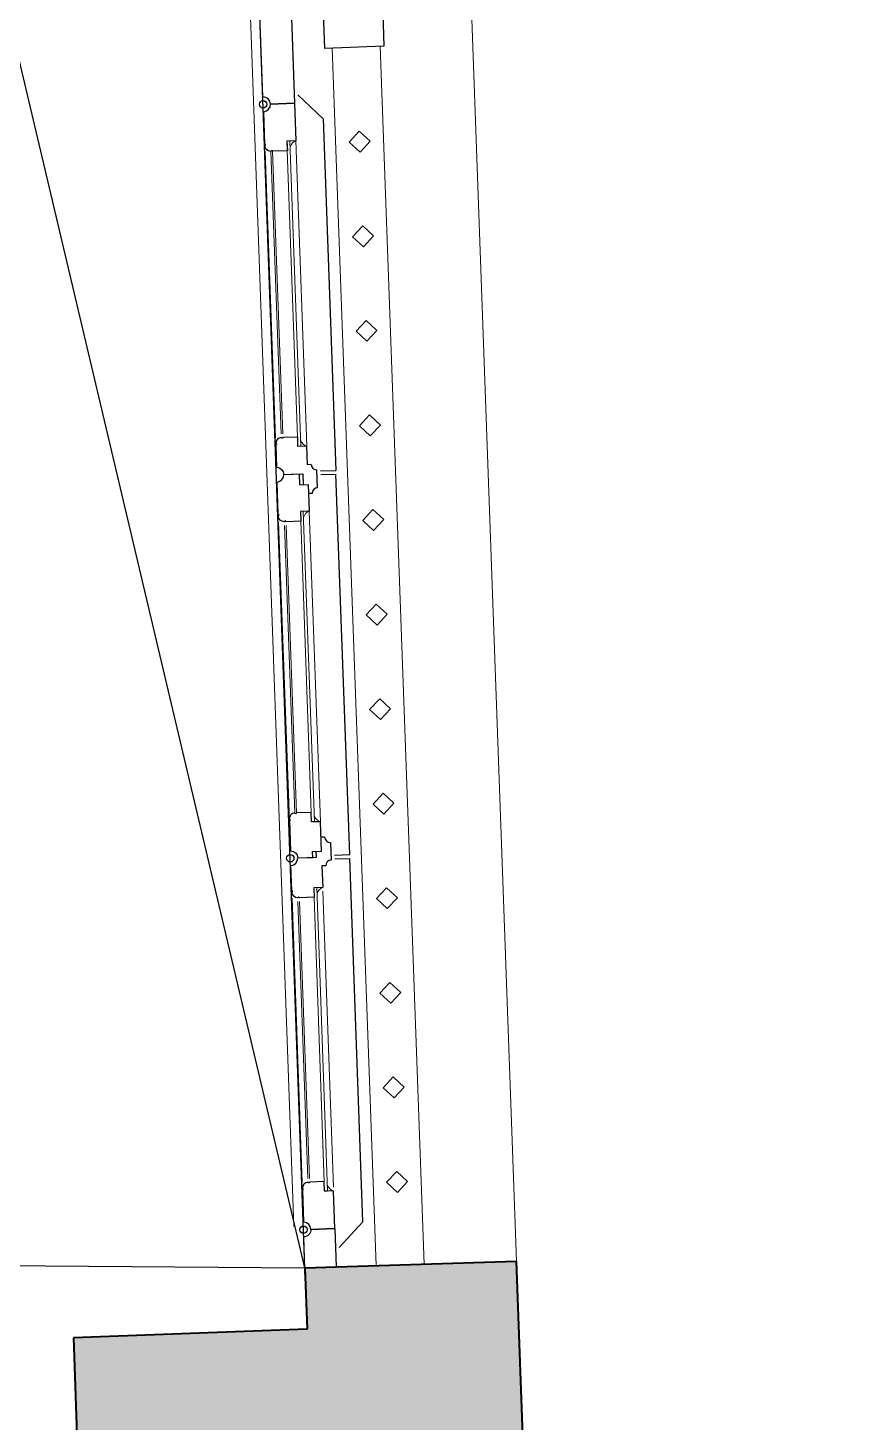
# Model space of a CAD drawing. Header units: millimetres. Extents: x 8884 to 18446, y 10737 to 16556.
# Drawn here: x 11498.9 to 11612.5, y 15685.8 to 15874.5 of the extents above; entities that cross this region are included whole.
import ezdxf

# ---------------------------------------------------------------- set-up
doc = ezdxf.new("R2010")
doc.units = ezdxf.units.MM
doc.linetypes.add('DUZ', pattern=[0])
for name, color, linetype, lineweight in [('MARBLE FLOORING (3RDF)', 50, 'Continuous', 9), ('ozgun_duvar', 251, 'DUZ', 9), ('TRS-DVR-OZGN', 192, 'Continuous', 40), ('TRS-GRN-0.00', 221, 'Continuous', 0), ('TRS-GRN-0.05', 191, 'Continuous', 5), ('TRS-GRN-0.09', 197, 'Continuous', 9), ('TRS-GRN-0.18', 152, 'Continuous', 18), ('TRS-GRN-0.25', 54, 'Continuous', 25)]:
    doc.layers.add(name, color=color, linetype=linetype, lineweight=lineweight)
doc.layers.add('MEKANİK_Mimari', color=253, linetype='Continuous')

# ---------------------------------------------------------------- blocks, each defined once
blk = doc.blocks.new('ortadirek')
at = {"layer": 'TRS-GRN-0.25'}
blk.add_lwpolyline([(-2.76, -1.69), (3.24, -1.69), (3.24, -9.69), (-2.76, -9.69)], close=True, dxfattribs=at)

msp = doc.modelspace()

# ---------------------------------------------------------------- hatches: boundary and pattern name
at = {"layer": 'ozgun_duvar'}
h = msp.add_hatch(dxfattribs=at)
h.set_pattern_fill('DOTS', color=256, scale=0.4, style=0)
h.set_pattern_definition([(0, (19999.1183, 8091.67544), (0.3175, 0.635), [0, -0.635])])
h.paths.add_polyline_path([(9815.38, 16090.03), (9815.38, 16108.14), (9818.02, 16108.17), (9817.79, 16131.73), (9812.79, 16131.66), (9812.72, 16136.66), (9796.73, 16136.44), (9796.75, 16134.44), (9748.76, 16133.79), (9748.73, 16135.79), (9732.73, 16135.57), (9733.35, 16110.58), (9723.98, 16110.47), (9724.85, 16031.98), (9729.85, 16032.03), (9729.93, 16027.03), (9795.41, 16027.88), (9795.08, 16053.48), (9795.1, 16053.48), (9795.11, 16072.85), (9815.38, 16072.83)])
h.paths.add_polyline_path([(10108.61, 16074.02), (10107.72, 16138.68), (10103.22, 16138.62), (10103.2, 16140.62), (10087.2, 16140.4), (10087.23, 16138.4), (10043.73, 16137.81), (10043.7, 16139.81), (10027.7, 16139.59), (10027.78, 16134.09), (10022.78, 16134.02), (10023.61, 16072.86)])
h.paths.add_polyline_path([(10470.07, 16115.95), (10470.04, 16115.95), (10469.8, 16137.61), (10469.77, 16137.61), (10469.69, 16143.61), (10383.7, 16142.44), (10384.06, 16115.78), (10382.5, 16078.75), (10470.56, 16079.95)])
h.paths.add_polyline_path([(10831.52, 16084.87), (10830.66, 16148.53), (10746.16, 16147.38), (10746.54, 16119.72), (10747.28, 16083.72)])
h.paths.add_polyline_path([(11192.51, 16088.59), (11191.62, 16153.45), (11107.63, 16152.3), (11108.52, 16087.45)])
h.paths.add_polyline_path([(11499.17, 16044.4), (11552.84, 16046.4), (11548.78, 16158.32), (11468.79, 16157.23), (11469.2, 16129.92), (11473.14, 16129.88), (11473.18, 16085.64), (11498.17, 16085.18)])
h.paths.add_polyline_path([(11578.65, 15341.95), (11509.81, 15339.48), (11510.15, 15329.48), (11481.67, 15298.84), (11506.48, 15272.86), (11526.6, 15295), (11594.59, 15293.84), (11594.45, 15285.55), (11611.45, 15285.26), (11612.5, 15332.93), (11578.47, 15333.5)])
h.paths.add_polyline_path([(11500.16, 15619.23), (11568.11, 15621.68), (11565.02, 15707.62), (11536.47, 15706.74), (11536.66, 15698.44), (11505.12, 15697.24), (11505.66, 15681.25), (11483.68, 15681.25), (11485.52, 15630.28), (11499.68, 15630.52)])

# ---------------------------------------------------------------- linework, layer by layer
at = {"layer": 'MARBLE FLOORING (3RDF)'}
msp.add_line((11522.97, 16045.3, -33.18), (11534.94, 15712.32, -33.18), dxfattribs=at)
at = {"layer": 'MEKANİK_Mimari'}
msp.add_line((11536.42, 15706.7), (11457.2, 16041.93, -33.18), dxfattribs=at)
at = {"layer": 'MEKANİK_Mimari', "elevation": -33.18}
msp.add_lwpolyline([(11469.09, 15711.36), (11466.09, 15707.25), (11536.42, 15706.7), (11524.38, 16041.93), (11457.2, 16041.93)], close=True, dxfattribs=at)
at = {"layer": 'TRS-DVR-OZGN'}
for p, q in [((11536.42, 15706.7), (11565.02, 15707.62)), ((11565.02, 15707.62), (11568.11, 15621.68)), ((11505.12, 15697.24), (11505.66, 15681.25))]:
    msp.add_line(p, q, dxfattribs=at)
at = {"layer": 'TRS-DVR-OZGN', "elevation": -33.18}
for points in [[(11536.42, 15706.7), (11536.72, 15698.4)], [(11536.72, 15698.4), (11505.12, 15697.24)]]:
    msp.add_lwpolyline(points, dxfattribs=at)
at = {"layer": 'TRS-GRN-0.00'}
for p, q in [((11532.44, 15819.06, -5.44), (11531.04, 15857.8, -33.18)), ((11531.81, 15857.83, -33.18), (11533.2, 15819.59, -5.44)), ((11532.04, 15857.85, -33.18), (11533.42, 15819.6, -5.44)), ((11535.19, 15859.25, -33.18), (11536.68, 15817.92, -5.44)), ((11537, 15809.12, -5.44), (11538.51, 15767.1, -30.49)), ((11532.85, 15807.67, -5.44), (11534.31, 15767.25, -30.49)), ((11535.04, 15768.28, -30.49), (11533.64, 15807.2, -5.44)), ((11535.27, 15768.29, -30.49), (11533.87, 15807.21, -5.44)), ((11540.27, 15717.63, -33.18), (11538.85, 15757.71, -30.49)), ((11534.68, 15756.76, -30.49), (11536.05, 15718.28, -33.18)), ((11536.8, 15718.81, -33.18), (11535.48, 15756.29, -30.49)), ((11537.03, 15718.82, -33.18), (11535.7, 15756.29, -30.49))]:
    msp.add_line(p, q, dxfattribs=at)
at = {"layer": 'TRS-GRN-0.05'}
for p, q in [((11533.99, 15859.21, -33.18), (11535.48, 15817.87, -5.44)), ((11534.39, 15859.23, -33.18), (11535.88, 15817.89, -5.44)), ((11537.27, 15768.36, -30.49), (11535.8, 15809.08, -5.44)), ((11537.27, 15768.36, -30.49), (11535.8, 15809.08, -5.44)), ((11535.8, 15809.08, -5.44), (11537.27, 15768.36, -30.49)), ((11537.71, 15767.07, -30.49), (11536.2, 15809.09, -5.44)), ((11537.71, 15767.07, -30.49), (11536.2, 15809.09, -5.44)), ((11536.2, 15809.09, -5.44), (11537.71, 15767.07, -30.49)), ((11537.63, 15758.16, -30.49), (11538.03, 15758.18, -30.49)), ((11537.63, 15758.16, -30.49), (11539.09, 15717.09, -33.18)), ((11538.03, 15758.18, -30.49), (11539.49, 15717.11, -33.18)), ((11539.09, 15717.09, -33.18), (11539.49, 15717.11, -33.18))]:
    msp.add_line(p, q, dxfattribs=at)
for centre, start, end in [((11535.63, 15858.07, -33.18), 110.3461, 163.7732), ((11537.03, 15819.12, -5.44), 200.3461, 253.7732), ((11537.44, 15807.94, -5.44), 110.3461, 163.7732), ((11538.87, 15768.31, -30.49), 200.3461, 253.7732), ((11539.27, 15757.03, -30.49), 110.3461, 163.7732), ((11540.64, 15718.34, -33.18), 200.3461, 253.7732)]:
    msp.add_arc(centre, 1.26, start, end, dxfattribs=at)
at = {"layer": 'TRS-GRN-0.09'}
for p, q in [((11540.12, 15871.82, -33.18), (11546.05, 15707.01, -33.18)), ((11546.62, 15872.05, -33.18), (11552.55, 15707.22, -33.18))]:
    msp.add_line(p, q, dxfattribs=at)
at = {"layer": 'TRS-GRN-0.18', "elevation": -33.18}
msp.add_lwpolyline([(11552.86, 16046.4), (11565.04, 15707.62)], dxfattribs=at)
at = {"layer": 'TRS-GRN-0.25'}
for p, q in [((11538.88, 15862.22, -33.18), (11535.46, 15865.48, -33.18)), ((11538.88, 15862.22, -33.18), (11540.6, 15814.65, -5.44)), ((11533.99, 15859.21, -33.18), (11534.04, 15857.91, -33.18)), ((11537.27, 15815.44, -5.44), (11536.77, 15815.42, -5.44)), ((11538.55, 15814.58, -5.44), (11540.6, 15814.65, -5.44)), ((11538.57, 15814.08, -5.44), (11540.62, 15814.15, -5.44)), ((11542.48, 15762.64, -30.49), (11540.6, 15814.15, -5.44)), ((11537.41, 15811.54, -5.44), (11536.91, 15811.52, -5.44)), ((11539.09, 15765.02, -30.49), (11538.59, 15765, -30.49)), ((11540.43, 15762.57, -30.49), (11542.48, 15762.64, -30.49)), ((11540.45, 15762.07, -30.49), (11542.5, 15762.14, -30.49)), ((11544.24, 15712.94, -33.18), (11542.5, 15762.14, -30.49)), ((11539.23, 15761.12, -30.49), (11538.73, 15761.11, -30.49)), ((11539.09, 15717.09, -33.18), (11539.04, 15718.39, -33.18)), ((11544.24, 15712.94, -33.18), (11541.07, 15709.45, -33.18))]:
    msp.add_line(p, q, dxfattribs=at)
for points, elevation in [([(11534.27, 15884.84), (11535, 15864.35), (11531.76, 15864.23, 0.414214), (11530.73, 15865.2), (11530.06, 15883.69)], -33.18), ([(11534.04, 15857.91), (11532.04, 15857.84, 0.873843), (11531.84, 15857.86, -0.095094), (11531.81, 15857.83, -0.396063), (11531.01, 15858.58, -0.095094), (11531.04, 15858.61, 0.873843), (11531, 15858.8), (11530.84, 15863.2)], -33.18), ([(11536.77, 15815.42), (11536.68, 15817.92), (11535.48, 15817.87), (11535.44, 15819.17), (11533.44, 15819.1, -0.873843), (11533.24, 15819.07, 0.095094), (11533.21, 15819.09, 0.396063), (11532.47, 15818.29, 0.095094), (11532.49, 15818.26, -0.873843), (11532.48, 15818.06), (11532.58, 15815.07, -0.400158), (11533.57, 15814.1), (11536.12, 15814.19), (11536.17, 15812.69), (11536.87, 15812.72)], -5.44), ([(11538.73, 15761.11), (11538.83, 15758.21), (11537.63, 15758.16), (11537.68, 15756.87), (11535.68, 15756.79, 0.873843), (11535.49, 15756.81, -0.095094), (11535.46, 15756.79, -0.396063), (11534.66, 15757.53, -0.095094), (11534.68, 15757.56, 0.873843), (11534.65, 15757.76), (11534.53, 15761.15, 0.400158), (11535.44, 15762.19), (11537.99, 15762.28), (11537.96, 15763.08), (11538.66, 15763.1)], -30.49), ([(11539.04, 15718.39), (11537.04, 15718.32, -0.873843), (11536.85, 15718.28, 0.095094), (11536.82, 15718.31, 0.396063), (11536.07, 15717.51, 0.095094), (11536.1, 15717.48, -0.873843), (11536.08, 15717.28), (11536.24, 15712.89)], -33.18), ([(11540.47, 15712.04), (11537.23, 15711.92, -0.414213), (11536.27, 15710.89)], -33.18)]:
    msp.add_lwpolyline(points, format="xyb", dxfattribs=dict(at, elevation=elevation))
for points, elevation in [([(11531.76, 15864.23), (11535, 15864.35), (11535.19, 15859.25), (11533.99, 15859.21)], -33.18), ([(11538.14, 15812.31), (11538.05, 15814.71)], -5.44), ([(11539.87, 15764.3), (11539.95, 15761.9)], -30.49), ([(11537.23, 15711.92), (11540.47, 15712.04), (11540.29, 15717.13), (11539.09, 15717.09)], -33.18), ([(11536.47, 15705.08), (11536.27, 15710.89)], -33.18), ([(11540.47, 15712.04), (11540.66, 15706.83)], -33.18)]:
    msp.add_lwpolyline(points, dxfattribs=dict(at, elevation=elevation))
at = {"layer": 'TRS-GRN-0.25', "elevation": -33.18}
for points in [[(11545.24, 15859.19), (11543.78, 15860.55), (11542.42, 15859.08), (11543.88, 15857.72)], [(11545.71, 15846.39), (11544.24, 15847.75), (11542.88, 15846.28), (11544.34, 15844.92)], [(11546.17, 15833.59), (11544.7, 15834.95), (11543.34, 15833.49), (11544.8, 15832.12)], [(11546.63, 15820.79), (11545.16, 15822.15), (11543.8, 15820.69), (11545.26, 15819.32)], [(11547.09, 15807.99), (11545.62, 15809.35), (11544.26, 15807.89), (11545.72, 15806.52)], [(11547.55, 15795.19), (11546.08, 15796.55), (11544.72, 15795.09), (11546.18, 15793.72)], [(11548.01, 15782.39), (11546.54, 15783.75), (11545.18, 15782.29), (11546.64, 15780.93)], [(11548.47, 15769.59), (11547, 15770.95), (11545.64, 15769.49), (11547.1, 15768.13)], [(11548.93, 15756.79), (11547.46, 15758.15), (11546.1, 15756.69), (11547.56, 15755.33)], [(11549.39, 15743.99), (11547.92, 15745.35), (11546.56, 15743.89), (11548.03, 15742.53)], [(11549.85, 15731.19), (11548.38, 15732.55), (11547.02, 15731.09), (11548.49, 15729.73)], [(11550.31, 15718.39), (11548.84, 15719.75), (11547.48, 15718.29), (11548.95, 15716.93)]]:
    msp.add_lwpolyline(points, close=True, dxfattribs=at)
for points in [[(11532.82, 15808.45, -0.095094), (11532.85, 15808.48, 0.873843), (11532.81, 15808.67), (11532.65, 15813.07, 0.400158), (11533.57, 15814.1), (11535.62, 15814.17), (11535.67, 15812.68), (11536.87, 15812.72), (11537, 15809.12), (11535.8, 15809.08), (11535.85, 15807.78), (11533.85, 15807.71, 0.873843), (11533.65, 15807.73, -0.095094), (11533.62, 15807.7, -0.396063)], [(11534.3, 15767.48, 0.095094), (11534.33, 15767.45, -0.873843), (11534.31, 15767.25), (11534.45, 15763.15, -0.400158), (11535.44, 15762.19), (11537.49, 15762.26), (11537.46, 15763.06), (11538.66, 15763.1), (11538.51, 15767.1), (11537.31, 15767.06), (11537.27, 15768.36), (11535.27, 15768.29, -0.873843), (11535.07, 15768.25, 0.095094), (11535.04, 15768.28, 0.396063)]]:
    msp.add_lwpolyline(points, format="xyb", close=True, dxfattribs=at)
at = {"layer": 'TRS-GRN-0.25'}
for centre in [(11530.76, 15864.2, -33.18), (11534.44, 15762.15, -30.49), (11536.23, 15711.88, -33.18)]:
    msp.add_circle(centre, 0.5, dxfattribs=at)
for centre, radius, start, end in [((11530.76, 15864.2, -33.18), 1, 274.7796, 2.0165), ((11538.02, 15815.46, -5.44), 0.75, 182.0597, 272.0597), ((11538.16, 15811.56, -5.44), 0.75, 92.0597, 182.0597), ((11539.84, 15765.05, -30.49), 0.75, 182.0597, 272.0597), ((11539.98, 15761.15, -30.49), 0.75, 92.0597, 182.0597), ((11536.23, 15711.88, -33.18), 1, 2.1029, 89.3398)]:
    msp.add_arc(centre, radius, start, end, dxfattribs=at)

# ---------------------------------------------------------------- block references
at = {"layer": 'TRS-GRN-0.25', "rotation": 272.0596537588444}
msp.add_blockref('ortadirek', (11548.69, 15875.36, -33.18), dxfattribs=at)

doc.saveas('drawing.dxf')
